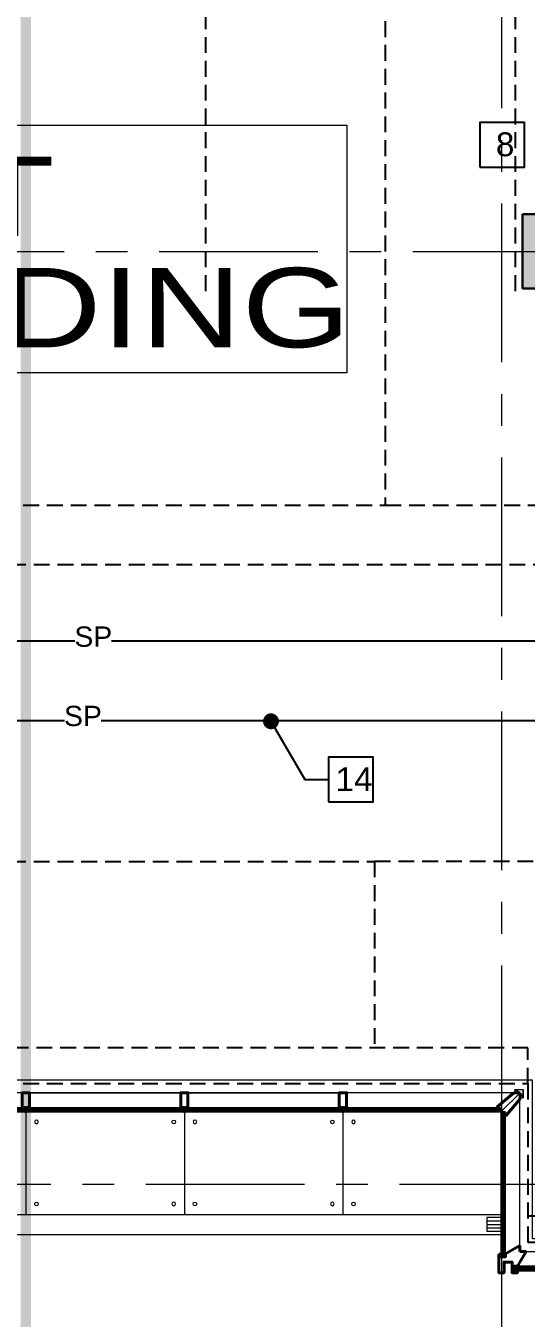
# Model space of a CAD drawing. Header units: inches. Extents: x -26500 to -19632, y -3347 to 2257.
# Drawn here: x -22681 to -22491.7, y -36.1 to 452.4 of the extents above; entities that cross this region are included whole.
import ezdxf
from ezdxf import colors
from ezdxf.entities.mleader import LeaderData, LeaderLine
from ezdxf.enums import TextEntityAlignment as Align
from ezdxf.math import Vec2, Vec3

# ---------------------------------------------------------------- set-up
doc = ezdxf.new("R2010")
doc.units = ezdxf.units.IN
doc.header["$LTSCALE"] = 48
doc.header["$MEASUREMENT"] = 0
for name, pattern in [('A105$0$CENTER', [2, 1.25, -0.25, 0.25, -0.25]), ('A105$0$DGN Style 4', [377.27725, 188.5208, -94.2604, 0.235651, -94.2604]), ('Matchline$0$DASHED', [0.75, 0.5, -0.25]), ('NB - 9th floor_plan$0$HIDDEN2', [0.1875, 0.125, -0.0625])]:
    doc.linetypes.add(name, pattern=pattern)
for name, color, linetype in [('A105$0$A-ANNO-PATT-1-5', 8, 'Continuous'), ('A105$0$A-ANNO-TEXT', 8, 'Continuous'), ('A105$0$A-COLS-COL1-5', 8, 'Continuous'), ('A105$0$A-FLOR-SLAB', 8, 'Continuous'), ('A105$0$A-GLAZ', 8, 'Continuous'), ('A105$0$A-GLAZ-ABOVE', 8, 'Continuous'), ('A105$0$A-GLAZ-FULL', 8, 'Continuous'), ('A105$0$A-GRID-GRD1-12', 8, 'Continuous'), ('A105$0$A-GRID-GRDP0-15', 8, 'Continuous'), ('A105$0$A-ROOF-GUTR', 8, 'Continuous'), ('A105$0$A-ROOF-SKYL', 8, 'Continuous'), ('A105$0$A-SCREEN-BEAM-GUTTER-4th', 8, 'Continuous'), ('ANNTEXT', 6, 'Continuous'), ('ETEXT', 6, 'Continuous'), ('F-Sprn-Pipe', 133, 'Continuous'), ('Matchline$0$Match Line', 5, 'Matchline$0$DASHED'), ('NB - 9th floor_plan$0$STDROPS', 1, 'NB - 9th floor_plan$0$HIDDEN2'), ('NB - 9th floor_plan$0$STREINFB', 1, 'NB - 9th floor_plan$0$HIDDEN2'), ('NB - 9th floor_plan$0$STSLABEDGE', 1, 'NB - 9th floor_plan$0$HIDDEN2'), ('NB - 9th floor_plan$0$STSLABNOTCH', 1, 'NB - 9th floor_plan$0$HIDDEN2'), ('P-Anno', 6, 'Continuous'), ('P-Anno-Text', 6, 'Continuous'), ('P-Text', 6, 'Continuous'), ('XREF', 7, 'Continuous')]:
    doc.layers.add(name, color=color, linetype=linetype)
doc.styles.add('A105$0$style-Arial', font='arial.ttf')
doc.styles.add('ANNTEXT', font='romans.shx')
doc.styles.add('M08', font='arial.ttf', dxfattribs={"height": 7.68})
doc.styles.add('MAMEP ANNO', font='arial.ttf', dxfattribs={"height": 0.078125})
doc.styles.add('P-00-JAR', font='arial.ttf')
doc.styles.get("Standard").update_dxf_attribs({"font": 'simplex.shx'})
doc.dimstyles.new('STANDARD$7', dxfattribs={"dimtxt": 0.18, "dimasz": 0.125, "dimexe": 0.18, "dimexo": 0.06, "dimgap": 0.09, "dimtad": 0, "dimtih": 1, "dimtoh": 1, "dimdec": 4, "dimzin": 0, "dimdsep": 46, "dimtxsty": 'Standard', "dimcen": 0.09, "dimadec": 0, "dimazin": 0, "dimtfac": 1, "dimtdec": 4, "dimtofl": 0, "dimtmove": 0, "dimatfit": 3, "dimfxl": 1, "dimtolj": 1, "dimtzin": 0, "dimarcsym": 0})

# ---------------------------------------------------------------- blocks, each defined once
blk = doc.blocks.new('Matchline')
at = {"layer": 'Matchline$0$Match Line', "color": 5, "lineweight": 0, "transparency": 33554687, "const_width": 4}
blk.add_lwpolyline([(-22681.02, 2080.37), (-22681.02, -161.85)], dxfattribs=at)
blk = doc.blocks.new('NB - 9th floor_plan')
at = {"layer": 'NB - 9th floor_plan$0$STDROPS', "transparency": 33554687}
for p, q in [((-22817.02, 271.16), (-22545.02, 271.16)), ((-22813.02, 136.59), (-22549.02, 136.59))]:
    blk.add_line(p, q, dxfattribs=at)
at = {"layer": 'NB - 9th floor_plan$0$STDROPS', "transparency": 33554687, "elevation": 0}
blk.add_lwpolyline([(-22545.02, 271.16), (-22413.02, 271.16), (-22413.02, 463.16), (-22545.02, 463.16)], close=True, dxfattribs=at)
at = {"layer": 'NB - 9th floor_plan$0$STDROPS', "transparency": 33554687}
blk.add_lwpolyline([(-22491.02, 2.59), (-22417.02, 2.59), (-22417.02, 136.59), (-22549.02, 136.59), (-22549.02, 66.09)], dxfattribs=at)
at = {"layer": 'NB - 9th floor_plan$0$STREINFB', "transparency": 33554687}
blk.add_line((-22921.03, 248.83), (-22441.03, 248.83), dxfattribs=at)
for points in [[(-22612.94, 352.16), (-22612.94, 1141.09)], [(-22495.74, 352.16), (-22495.74, 1141.09)]]:
    blk.add_lwpolyline(points, dxfattribs=at)
at = {"layer": 'NB - 9th floor_plan$0$STSLABEDGE', "transparency": 33554687, "elevation": 0}
blk.add_lwpolyline([(-24584.31, 246.25), (-24410.52, 169.31), (-24410.52, -7.4), (-22871.02, -7.4), (-22871.02, 52.59), (-22491.02, 52.59), (-22491.02, -7.4), (-21071.52, -7.4), (-21071.52, 1531.59), (-23870.52, 1531.6), (-23870.52, 1357.71), (-23921.15, 1307.64), (-24082.68, 1379.16), (-24584.31, 246.25)], close=True, dxfattribs=at)
at = {"layer": 'NB - 9th floor_plan$0$STSLABNOTCH', "transparency": 33554687, "elevation": 0}
blk.add_lwpolyline([(-22871.02, 52.59), (-22491.02, 52.59), (-22491.02, 66.09), (-22871.02, 66.09)], close=True, dxfattribs=at)
blk = doc.blocks.new('ZA_SQR')
blk.add_lwpolyline([(-0.703125, -0.703125), (0.703125, -0.703125), (0.703125, 0.703125), (-0.703125, 0.703125)], close=True)
at = {"layer": 'ANNTEXT', "style": 'ANNTEXT'}
blk.add_attdef('SQRID', text='', height=0.75, dxfattribs=at).set_placement((0, 0), align=Align.MIDDLE)
at = {"layer": 'ANNTEXT', "style": 'ANNTEXT', "flags": 1}
blk.add_attdef('SQRDESCRIPTION', text='', height=0.75, dxfattribs=at).set_placement((0, -2.125), align=Align.MIDDLE)
blk = doc.blocks.new('Key Note')
at = {"color": 0, "linetype": 'Continuous', "transparency": 16777216}
blk.add_lwpolyline([(-0.09375, -0.09375), (0.09375, -0.09375), (0.09375, 0.09375), (-0.09375, 0.09375)], close=True, dxfattribs=at)
at = {"color": 0, "linetype": 'ByBlock', "transparency": 16777216, "style": 'MAMEP ANNO'}
blk.add_attdef('ID', text='', height=0.10156, dxfattribs=at).set_placement((0, 0), align=Align.MIDDLE_CENTER)
blk = doc.blocks.new('A105$0$CW10FLEVOFF')
at = {"layer": 'A105$0$A-GLAZ-FULL', "linetype": 'Continuous', "lineweight": 0}
for p, q in [((58.62, 0.5), (0, 0.5)), ((120, 0.5), (61.37, 0.5)), ((59.37, -5.75), (0.62, -5.75)), ((59.37, -6.25), (0.62, -6.25)), ((119.37, -5.75), (60.62, -5.75)), ((119.37, -6.25), (60.62, -6.25))]:
    blk.add_line(p, q, dxfattribs=at)
at = {"layer": 'A105$0$A-GLAZ-FULL', "linetype": 'Continuous', "lineweight": 30}
for p, q in [((59.37, -5.25), (0.62, -5.25)), ((0.62, -5.25), (0.62, -6.5)), ((59.37, -6.5), (0.62, -6.5)), ((119.37, -5.25), (60.62, -5.25)), ((119.37, -6.5), (60.62, -6.5)), ((119.37, -5.25), (119.37, -6.5))]:
    blk.add_line(p, q, dxfattribs=at)
at = {"layer": 'A105$0$A-GLAZ-FULL', "linetype": 'Continuous', "lineweight": 40}
for p, q in [((59.37, -5.25), (59.37, -6.5)), ((60.62, -5.25), (60.62, -6.5))]:
    blk.add_line(p, q, dxfattribs=at)
at = {"layer": 'A105$0$A-GLAZ-FULL', "linetype": 'Continuous', "lineweight": 40, "flags": 128}
for points in [[(0, -5.91), (0.25, -5.91), (0.25, -6.5), (0.37, -6.5), (0.37, -5), (1.37, -5), (1.37, 0.5), (0, 0.5)], [(60, -5.91), (59.75, -5.91), (59.75, -6.5), (59.63, -6.5), (59.63, -5), (58.63, -5), (58.63, 0.5), (60, 0.5)], [(60, -5.91), (60.25, -5.91), (60.25, -6.5), (60.37, -6.5), (60.37, -5), (61.37, -5), (61.37, 0.5), (60, 0.5)], [(120, -5.91), (119.75, -5.91), (119.75, -6.5), (119.63, -6.5), (119.63, -5), (118.63, -5), (118.63, 0.5), (120, 0.5)]]:
    blk.add_lwpolyline(points, dxfattribs=at)
at = {"layer": 'A105$0$A-GLAZ-FULL', "linetype": 'Continuous', "lineweight": 30}
blk.add_arc((0.5, -6.62), 0.177, 45, 135, dxfattribs=at)
at = {"layer": 'A105$0$A-GLAZ-FULL', "linetype": 'Continuous', "lineweight": 40}
for centre in [(59.5, -6.62), (60.5, -6.62), (119.5, -6.62)]:
    blk.add_arc(centre, 0.177, 45, 135, dxfattribs=at)
blk = doc.blocks.new('A105$0$CW10FLEVOFF_1')
at = {"layer": 'A105$0$A-GLAZ-FULL', "linetype": 'Continuous', "lineweight": 0}
for p, q in [((-120, 0.5), (-61.37, 0.5)), ((-58.62, 0.5), (0, 0.5)), ((-119.37, -5.75), (-60.62, -5.75)), ((-119.37, -6.25), (-60.62, -6.25)), ((-59.37, -5.75), (-0.62, -5.75)), ((-59.37, -6.25), (-0.62, -6.25))]:
    blk.add_line(p, q, dxfattribs=at)
at = {"layer": 'A105$0$A-GLAZ-FULL', "linetype": 'Continuous', "lineweight": 30}
for p, q in [((-119.37, -5.25), (-119.37, -6.5)), ((-119.37, -5.25), (-60.62, -5.25)), ((-119.37, -6.5), (-60.62, -6.5)), ((-59.37, -5.25), (-0.62, -5.25)), ((-59.37, -6.5), (-0.62, -6.5)), ((-0.62, -5.25), (-0.62, -6.5))]:
    blk.add_line(p, q, dxfattribs=at)
at = {"layer": 'A105$0$A-GLAZ-FULL', "linetype": 'Continuous', "lineweight": 40}
for p, q in [((-60.62, -5.25), (-60.62, -6.5)), ((-59.37, -5.25), (-59.37, -6.5))]:
    blk.add_line(p, q, dxfattribs=at)
at = {"layer": 'A105$0$A-GLAZ-FULL', "linetype": 'Continuous', "lineweight": 40, "flags": 128}
for points in [[(-120, -5.91), (-119.75, -5.91), (-119.75, -6.5), (-119.63, -6.5), (-119.63, -5), (-118.63, -5), (-118.63, 0.5), (-120, 0.5)], [(-60, -5.91), (-60.25, -5.91), (-60.25, -6.5), (-60.37, -6.5), (-60.37, -5), (-61.37, -5), (-61.37, 0.5), (-60, 0.5)], [(-60, -5.91), (-59.75, -5.91), (-59.75, -6.5), (-59.63, -6.5), (-59.63, -5), (-58.63, -5), (-58.63, 0.5), (-60, 0.5)], [(0, -5.91), (-0.25, -5.91), (-0.25, -6.5), (-0.37, -6.5), (-0.37, -5), (-1.37, -5), (-1.37, 0.5), (0, 0.5)]]:
    blk.add_lwpolyline(points, dxfattribs=at)
at = {"layer": 'A105$0$A-GLAZ-FULL', "linetype": 'Continuous', "lineweight": 40, "extrusion": (0, 0, -1)}
for centre in [(119.5, -6.63), (60.5, -6.63), (59.5, -6.63)]:
    blk.add_arc(centre, 0.177, 45, 135, dxfattribs=at)
at = {"layer": 'A105$0$A-GLAZ-FULL', "linetype": 'Continuous', "lineweight": 30, "extrusion": (0, 0, -1)}
blk.add_arc((0.5, -6.63), 0.177, 45, 135, dxfattribs=at)
blk = doc.blocks.new('*U1006')
at = {"layer": 'A105$0$A-GLAZ-FULL', "linetype": 'Continuous', "lineweight": 13}
for p, q in [((-0.65, 0.45), (-0.65, 0.59)), ((-0.65, 0.59), (0.35, 0.59)), ((-0.55, 0.45), (-0.65, 0.45)), ((-0.31, 0.54), (-0.61, 0.54)), ((-0.61, 0.54), (-0.61, 0.49)), ((-0.61, 0.49), (-0.55, 0.49)), ((-0.55, 0.49), (-0.55, 0.45)), ((-0.37, 0.45), (-0.37, 0.49)), ((-0.37, 0.49), (-0.31, 0.49)), ((-0.26, 0.45), (-0.37, 0.45)), ((-0.31, 0.49), (-0.31, 0.54)), ((0.3, 0.54), (-0.26, 0.54)), ((-0.26, 0.54), (-0.26, 0.45)), ((0.3, -0.23), (0.3, 0.54)), ((0.35, 0.59), (0.35, -0.23)), ((-0.65, -0.59), (-0.65, -0.23)), ((-0.65, -0.23), (-0.55, -0.23)), ((-0.61, -0.59), (-0.65, -0.59)), ((-0.55, -0.27), (-0.61, -0.27)), ((-0.61, -0.27), (-0.61, -0.32)), ((-0.61, -0.32), (-0.31, -0.32)), ((-0.23, -0.37), (-0.61, -0.37)), ((-0.61, -0.37), (-0.61, -0.59)), ((-0.55, -0.23), (-0.55, -0.27)), ((-0.37, -0.27), (-0.37, -0.23)), ((-0.37, -0.23), (0.3, -0.23)), ((-0.31, -0.27), (-0.37, -0.27)), ((-0.31, -0.32), (-0.31, -0.27)), ((-0.23, -0.59), (-0.23, -0.37)), ((-0.19, -0.59), (-0.23, -0.59)), ((0.6, -0.29), (-0.19, -0.29)), ((-0.19, -0.29), (-0.19, -0.39)), ((-0.19, -0.39), (-0.15, -0.39)), ((-0.15, -0.39), (-0.19, -0.51)), ((-0.19, -0.51), (-0.19, -0.59)), ((0.35, -0.23), (0.44, -0.23)), ((0.44, -0.23), (0.44, -0.2)), ((0.44, -0.2), (0.57, -0.23)), ((0.6, -0.51), (0.56, -0.39)), ((0.56, -0.39), (0.6, -0.39)), ((0.57, -0.23), (0.65, -0.23)), ((0.6, -0.39), (0.6, -0.29)), ((0.6, -0.59), (0.6, -0.51)), ((0.65, -0.59), (0.6, -0.59)), ((0.65, -0.23), (0.65, -0.59))]:
    blk.add_line(p, q, dxfattribs=at)
at = {"layer": 'A105$0$A-GLAZ-FULL', "lineweight": 13, "flags": 128}
for points in [[(-0.55, 0.51), (-0.36, 0.51)], [(-0.39, 0.5), (-0.38, 0.44), (-0.38, 0.37), (-0.33, 0.18)], [(-0.39, -0.29), (-0.38, -0.23), (-0.38, -0.16), (-0.33, 0.03)], [(-0.55, -0.3), (-0.36, -0.3)]]:
    blk.add_lwpolyline(points, dxfattribs=at)
at = {"layer": 'A105$0$A-GLAZ-FULL', "lineweight": 13}
for points in [[(-0.53, 0.51), (-0.52, 0.46), (-0.53, 0.41), (-0.57, 0.34), (-0.59, 0.31), (-0.64, 0.18)], [(-0.53, -0.29), (-0.52, -0.24), (-0.53, -0.2), (-0.57, -0.12), (-0.59, -0.1), (-0.64, 0.03)], [(-0.5, 0.51), (-0.5, 0.47), (-0.5, 0.41), (-0.53, 0.34), (-0.54, 0.31), (-0.59, 0.18)], [(-0.5, -0.29), (-0.5, -0.26), (-0.5, -0.2), (-0.53, -0.13), (-0.54, -0.1), (-0.59, 0.03)], [(-0.47, 0.51), (-0.47, 0.49), (-0.46, 0.45), (-0.47, 0.36), (-0.49, 0.31), (-0.51, 0.18)], [(-0.47, -0.3), (-0.47, -0.28), (-0.46, -0.24), (-0.47, -0.15), (-0.49, -0.1), (-0.51, 0.03)], [(-0.45, 0.51), (-0.44, 0.4), (-0.45, 0.34), (-0.44, 0.31), (-0.44, 0.18)], [(-0.45, -0.3), (-0.44, -0.19), (-0.45, -0.12), (-0.44, -0.1), (-0.44, 0.03)], [(-0.41, 0.5), (-0.41, 0.44), (-0.41, 0.38), (-0.4, 0.34), (-0.4, 0.31), (-0.37, 0.18)], [(-0.41, -0.29), (-0.41, -0.23), (-0.41, -0.17), (-0.4, -0.12), (-0.4, -0.1), (-0.37, 0.03)]]:
    blk.add_open_spline(points, degree=3, dxfattribs=at)
blk = doc.blocks.new('*U1007')
at = {"layer": 'A105$0$A-GLAZ-FULL', "linetype": 'Continuous', "lineweight": 13}
for p, q in [((-0.23, 0.65), (-0.59, 0.65)), ((-0.59, 0.65), (-0.59, 0.6)), ((-0.59, 0.6), (-0.51, 0.6)), ((-0.51, 0.6), (-0.39, 0.56)), ((-0.39, 0.56), (-0.39, 0.6)), ((-0.39, 0.6), (-0.29, 0.6)), ((-0.29, 0.6), (-0.29, -0.19)), ((-0.23, 0.57), (-0.23, 0.65)), ((-0.2, 0.44), (-0.23, 0.57)), ((-0.23, 0.35), (-0.23, 0.44)), ((-0.23, 0.44), (-0.2, 0.44)), ((0.59, 0.35), (-0.23, 0.35)), ((-0.23, -0.37), (-0.23, 0.3)), ((-0.23, 0.3), (0.54, 0.3)), ((0.54, 0.3), (0.54, -0.26)), ((0.59, -0.65), (0.59, 0.35)), ((-0.51, -0.19), (-0.59, -0.19)), ((-0.59, -0.19), (-0.59, -0.23)), ((-0.59, -0.23), (-0.37, -0.23)), ((-0.37, -0.61), (-0.59, -0.61)), ((-0.59, -0.61), (-0.59, -0.65)), ((-0.59, -0.65), (-0.23, -0.65)), ((-0.39, -0.15), (-0.51, -0.19)), ((-0.39, -0.19), (-0.39, -0.15)), ((-0.29, -0.19), (-0.39, -0.19)), ((-0.37, -0.23), (-0.37, -0.61)), ((-0.32, -0.61), (-0.32, -0.31)), ((-0.32, -0.31), (-0.27, -0.31)), ((-0.27, -0.61), (-0.32, -0.61)), ((-0.27, -0.31), (-0.27, -0.37)), ((-0.27, -0.37), (-0.23, -0.37)), ((-0.23, -0.55), (-0.27, -0.55)), ((-0.27, -0.55), (-0.27, -0.61)), ((-0.23, -0.65), (-0.23, -0.55)), ((0.54, -0.26), (0.45, -0.26)), ((0.45, -0.26), (0.45, -0.37)), ((0.45, -0.37), (0.49, -0.37)), ((0.49, -0.55), (0.45, -0.55)), ((0.45, -0.55), (0.45, -0.65)), ((0.45, -0.65), (0.59, -0.65)), ((0.49, -0.37), (0.49, -0.31)), ((0.49, -0.31), (0.54, -0.31)), ((0.49, -0.61), (0.49, -0.55)), ((0.54, -0.61), (0.49, -0.61)), ((0.54, -0.31), (0.54, -0.61))]:
    blk.add_line(p, q, dxfattribs=at)
at = {"layer": 'A105$0$A-GLAZ-FULL', "lineweight": 13, "flags": 128}
for points in [[(-0.3, -0.55), (-0.3, -0.36)], [(-0.29, -0.39), (-0.23, -0.38), (-0.16, -0.38), (0.03, -0.33)], [(0.5, -0.39), (0.44, -0.38), (0.37, -0.38), (0.18, -0.33)], [(0.51, -0.55), (0.51, -0.36)]]:
    blk.add_lwpolyline(points, dxfattribs=at)
at = {"layer": 'A105$0$A-GLAZ-FULL', "lineweight": 13}
for points in [[(-0.3, -0.45), (-0.19, -0.44), (-0.12, -0.45), (-0.1, -0.44), (0.03, -0.44)], [(-0.3, -0.47), (-0.28, -0.47), (-0.24, -0.46), (-0.15, -0.47), (-0.1, -0.49), (0.03, -0.51)], [(-0.29, -0.41), (-0.23, -0.41), (-0.17, -0.41), (-0.12, -0.4), (-0.1, -0.4), (0.03, -0.37)], [(-0.29, -0.5), (-0.26, -0.5), (-0.2, -0.5), (-0.13, -0.53), (-0.1, -0.54), (0.03, -0.59)], [(-0.29, -0.53), (-0.24, -0.52), (-0.2, -0.53), (-0.12, -0.57), (-0.1, -0.59), (0.03, -0.64)], [(0.5, -0.41), (0.44, -0.41), (0.38, -0.41), (0.34, -0.4), (0.31, -0.4), (0.18, -0.37)], [(0.51, -0.45), (0.4, -0.44), (0.34, -0.45), (0.31, -0.44), (0.18, -0.44)], [(0.51, -0.47), (0.49, -0.47), (0.45, -0.46), (0.36, -0.47), (0.31, -0.49), (0.18, -0.51)], [(0.51, -0.5), (0.47, -0.5), (0.41, -0.5), (0.34, -0.53), (0.31, -0.54), (0.18, -0.59)], [(0.51, -0.53), (0.46, -0.52), (0.41, -0.53), (0.34, -0.57), (0.31, -0.59), (0.18, -0.64)]]:
    blk.add_open_spline(points, degree=3, dxfattribs=at)
blk = doc.blocks.new('*U1020')
at = {"layer": 'A105$0$A-GLAZ-FULL', "linetype": 'Continuous', "lineweight": 40}
for p, q in [((-4.37, -1.02), (2.08, 4.38)), ((-1.02, -4.37), (4.38, 2.08)), ((2.08, 4.38), (4.38, 4.38)), ((4.38, 2.08), (4.38, 4.38)), ((-4.37, -1.13), (-4.37, -1.02)), ((-3.12, -1.13), (-4.37, -1.13)), ((-3.12, -2.62), (-3.12, -1.13)), ((-2.98, -2.62), (-3.12, -2.62)), ((-2.49, -2.14), (-2.98, -2.62)), ((-2.14, -2.49), (-2.62, -2.98)), ((-2.62, -2.98), (-2.62, -3.12)), ((-2.62, -3.12), (-1.13, -3.12)), ((-2.32, -2.32), (-2.49, -2.14)), ((-2.32, -2.32), (-2.14, -2.49)), ((-1.13, -3.12), (-1.13, -4.37)), ((-1.13, -4.37), (-1.02, -4.37))]:
    blk.add_line(p, q, dxfattribs=at)
at = {"layer": 'A105$0$A-GLAZ-FULL', "linetype": 'Continuous', "lineweight": 0}
for p, q in [((2.08, 4.38), (-4.37, -1.02)), ((4.38, 2.08), (-1.02, -4.37))]:
    blk.add_line(p, q, dxfattribs=at)
at = {"layer": 'A105$0$A-GLAZ-FULL', "linetype": 'A105$0$DGN Style 4', "lineweight": 0}
blk.add_line((4.38, 4.38), (-2.62, -2.62), dxfattribs=at)
at = {"layer": 'A105$0$A-GLAZ-FULL', "linetype": 'Continuous', "lineweight": 30}
for p, q in [((-3.37, -1.38), (-3.37, -2.62)), ((-1.38, -3.37), (-2.62, -3.37))]:
    blk.add_line(p, q, dxfattribs=at)
at = {"layer": 'A105$0$A-GLAZ-FULL', "linetype": 'Continuous', "lineweight": 40}
blk.add_arc((-3.25, -2.75), 0.177, 45, 135, dxfattribs=at)
at = {"layer": 'A105$0$A-GLAZ-FULL', "linetype": 'Continuous', "lineweight": 40, "extrusion": (0, 0, -1)}
blk.add_arc((2.75, -3.25), 0.177, 135, 225, dxfattribs=at)
blk = doc.blocks.new('*U1021')
at = {"layer": 'A105$0$A-ROOF-GUTR', "linetype": 'Continuous', "lineweight": 0}
for p, q in [((-2.75, 1.32), (2.75, 1.32)), ((-2.75, 0), (2.75, 0)), ((-2.75, -1.32), (2.75, -1.32))]:
    blk.add_line(p, q, dxfattribs=at)
blk.add_3dface([(-2.75, -2.58), (2.75, -2.58), (2.75, 2.58), (-2.75, 2.58)], dxfattribs=at)
blk = doc.blocks.new('*U1037')
at = {"layer": 'A105$0$A-GLAZ', "linetype": 'Continuous', "lineweight": 30}
blk.add_line((-24.25, -2.9), (-24.25, -4.15), dxfattribs=at)
at = {"layer": 'A105$0$A-GLAZ', "linetype": 'Continuous', "lineweight": 0}
for p in [(-30.5, -4.15), (-30.5, -4.15), (-30.5, -5.15)]:
    blk.add_point(p, dxfattribs=at)
at = {"layer": 'A105$0$A-GLAZ-ABOVE', "linetype": 'Continuous', "lineweight": 40}
for p, q in [((-22.5, 5.15), (-22.5, 2.85)), ((-28.25, 1.1), (-29.5, 1.1)), ((-20.2, 2.85), (-22.5, 2.85)), ((-24.25, -2.9), (27.75, -2.9)), ((-24.25, -2.9), (27.75, -2.9)), ((-24.25, -4.15), (27.75, -4.15)), ((-24.25, -4.15), (27.75, -4.15)), ((27.75, -2.9), (27.75, -4.15)), ((27.75, -2.9), (27.75, -4.15))]:
    blk.add_line(p, q, dxfattribs=at)
at = {"layer": 'A105$0$A-GLAZ-ABOVE', "linetype": 'Continuous', "lineweight": 0}
for p, q in [((-22.5, 2.85), (27, 2.85)), ((-22.5, 2.85), (27, 2.85)), ((-24.25, -3.4), (27.75, -3.4)), ((-24.25, -3.4), (27.75, -3.4)), ((-24.25, -3.9), (27.75, -3.9)), ((-24.25, -3.9), (27.75, -3.9))]:
    blk.add_line(p, q, dxfattribs=at)
at = {"layer": 'A105$0$A-GLAZ-ABOVE', "linetype": 'Continuous', "lineweight": 40, "flags": 128}
for points in [[(-30.5, 1.85), (-29.75, 1.85), (-29.75, 0.85), (-28, 0.85), (-28, 1.95), (-22.5, 5.15)], [(-27, -1.14), (-28.5, -1.14), (-28.5, -5.15), (-30.5, -5.15), (-30.5, -4.4), (-30.5, -2.9), (-30.5, 1.86)], [(-27, -1.14), (-25.5, -1.14), (-25.5, -5.15), (-23.5, -5.15), (-23.5, -4.4), (-24.5, -4.4), (-24.5, -2.65), (-23.4, -2.65), (-20.2, 2.85)], [(30.5, -1.15), (29, -1.15), (29, -5.15), (27, -5.15), (27, -4.4), (28, -4.4), (28, -2.65), (27, -2.65), (27, 2.85), (30.5, 2.85)], [(30.5, -1.15), (29, -1.15), (29, -5.15), (27, -5.15), (27, -4.4), (28, -4.4), (28, -2.65), (27, -2.65), (27, 2.85), (30.5, 2.85)]]:
    blk.add_lwpolyline(points, dxfattribs=at)
blk = doc.blocks.new('A105')
at = {"layer": 'A105$0$A-ANNO-PATT-1-5', "lineweight": 30, "transparency": 33554687}
blk.add_solid([(-22465.0236, 353.1574), (-22465.0236, 381.1574), (-22493.0236, 353.1574), (-22493.0236, 381.1574)], dxfattribs=at)
at = {"layer": 'A105$0$A-ANNO-TEXT', "lineweight": 13, "transparency": 33554687}
blk.add_3dface([(-22816.8644, 414.8012), (-22559.5507, 414.8012), (-22559.5507, 321.2066), (-22816.8644, 321.2066)], dxfattribs=at)
at = {"layer": 'A105$0$A-COLS-COL1-5', "lineweight": 30, "transparency": 33554687}
blk.add_3dface([(-22493.0236, 381.1574), (-22465.0236, 381.1574), (-22465.0236, 353.1574), (-22493.0236, 353.1574)], dxfattribs=at)
at = {"layer": 'A105$0$A-FLOR-SLAB', "lineweight": 0, "transparency": 33554687, "flags": 128}
blk.add_lwpolyline([(-23869.2731, 1530.3475), (-21072.7739, 1530.3449), (-21072.7739, -6.1545), (-22489.2736, -6.1545), (-22489.2736, 53.8448), (-22872.7736, 53.8448), (-22872.7736, -6.1545), (-24409.272, -6.1545)], dxfattribs=at)
at = {"layer": 'A105$0$A-GLAZ-FULL', "lineweight": 0, "transparency": 33554687}
for p, q in [((-22494.0236, 49.0948), (-22681.0235, 49.0964)), ((-22501.7736, 42.8444), (-22560.3992, 42.8444)), ((-22501.7736, 42.3444), (-22560.3992, 42.3444)), ((-22500.7741, 41.3449), (-22500.7741, -12.6552)), ((-22500.2741, 41.3449), (-22500.2741, -12.6552))]:
    blk.add_line(p, q, dxfattribs=at)
at = {"layer": 'A105$0$A-GLAZ-FULL', "lineweight": 30, "transparency": 33554687}
for p, q in [((-22501.7736, 43.3444), (-22560.3992, 43.3444)), ((-22560.3992, 43.3444), (-22560.3992, 42.0944)), ((-22501.7736, 42.0944), (-22560.3992, 42.0944)), ((-22501.0241, 41.3449), (-22501.0241, -12.6552)), ((-22499.7741, 41.3449), (-22499.7741, -12.6552))]:
    blk.add_line(p, q, dxfattribs=at)
at = {"layer": 'A105$0$A-GLAZ-FULL', "lineweight": 40, "transparency": 33554687, "flags": 128}
blk.add_lwpolyline([(-22561.0236, 42.6882), (-22560.7742, 42.6882), (-22560.7742, 42.0944), (-22560.6492, 42.0944), (-22560.6492, 43.5944), (-22559.6492, 43.5944), (-22559.6492, 49.0944), (-22561.0236, 49.0944)], dxfattribs=at)
at = {"layer": 'A105$0$A-GLAZ-FULL', "lineweight": 0, "transparency": 33554687, "flags": 128}
blk.add_lwpolyline([(-22494.0236, -10.9045), (-22494.0236, 49.0948)], dxfattribs=at)
at = {"layer": 'A105$0$A-GLAZ-FULL', "lineweight": 30, "transparency": 33554687}
blk.add_arc((-22560.5242, 41.9694), 0.1768, 45, 135, dxfattribs=at)
at = {"layer": 'A105$0$A-GLAZ-FULL', "lineweight": 13, "transparency": 33554687}
for points in [[(-22492.7857, 50.2828), (-22495.9682, 50.2828), (-22495.9682, 50.3328), (-22492.7857, 50.3328)], [(-22492.8357, 50.2828), (-22492.8357, 47.1503), (-22492.7857, 47.1503), (-22492.7857, 50.2828)]]:
    blk.add_3dface(points, dxfattribs=at)
at = {"layer": 'A105$0$A-GRID-GRD1-12', "linetype": 'A105$0$CENTER', "lineweight": 0, "transparency": 33554687}
blk.add_line((-24363.5994, 14.5949), (-20442.3539, 14.5949), dxfattribs=at)
at = {"layer": 'A105$0$A-GRID-GRDP0-15', "linetype": 'A105$0$CENTER', "lineweight": 0, "transparency": 33554687}
for p, q in [((-22501.0236, 2113.2362), (-22501.0236, -676.9042)), ((-24358.5266, 367.1574), (-20364.9322, 367.1574))]:
    blk.add_line(p, q, dxfattribs=at)
at = {"layer": 'A105$0$A-ROOF-SKYL', "lineweight": 0, "transparency": 33554559}
for p, q in [((-22681.0236, 42.0944), (-22681.0236, 3.095)), ((-22621.0236, 42.0944), (-22621.0236, 3.095)), ((-22561.0236, 42.0944), (-22561.0236, 3.095))]:
    blk.add_line(p, q, dxfattribs=at)
at = {"layer": 'A105$0$A-ROOF-SKYL', "lineweight": 13, "transparency": 33554559, "extrusion": (0, 0, -1)}
for centre in [(22677.0236, 38.0912), (22617.0236, 38.0912), (22557.0236, 38.0912), (22625.0236, 7.0983), (22565.0236, 7.0983)]:
    blk.add_circle(centre, 0.6875, dxfattribs=at)
at = {"layer": 'A105$0$A-ROOF-SKYL', "lineweight": 13, "transparency": 33554559}
for centre in [(-22625.0236, 38.0912), (-22565.0236, 38.0912), (-22677.0236, 7.0983), (-22617.0236, 7.0983), (-22557.0236, 7.0983)]:
    blk.add_circle(centre, 0.6875, dxfattribs=at)
at = {"layer": 'A105$0$A-SCREEN-BEAM-GUTTER-4th', "lineweight": 13, "transparency": 33554687}
for p, q in [((-22861.0231, 3.095), (-22501.0241, 3.095)), ((-22861.0236, -4.405), (-22501.0236, -4.405))]:
    blk.add_line(p, q, dxfattribs=at)
at = {"layer": 'A105$0$A-GLAZ', "lineweight": 0, "transparency": 33554687}
blk.add_blockref('*U1037', (-22471.5246, -13.756), dxfattribs=at)
at = {"layer": 'A105$0$A-GLAZ-FULL', "lineweight": 30, "transparency": 33554687}
for name, p in [('A105$0$CW10FLEVOFF', (-22801.0236, 48.5944)), ('A105$0$CW10FLEVOFF_1', (-22561.0236, 48.5944))]:
    blk.add_blockref(name, p, dxfattribs=at)
at = {"layer": 'A105$0$A-GLAZ-FULL', "lineweight": 0, "transparency": 33554687}
blk.add_blockref('*U1020', (-22498.3989, 44.7197), dxfattribs=at)
at = {"layer": 'A105$0$A-GLAZ-FULL', "lineweight": 13, "transparency": 33554687}
for name, p in [('*U1006', (-22495.3181, 49.689)), ('*U1007', (-22493.4295, 47.8004))]:
    blk.add_blockref(name, p, dxfattribs=at)
at = {"layer": 'A105$0$A-ROOF-GUTR', "lineweight": 0, "transparency": 33554687}
blk.add_blockref('*U1021', (-22503.8821, -0.655), dxfattribs=at)
at = {"layer": 'A105$0$A-ANNO-TEXT', "lineweight": 70, "transparency": 33554687, "style": 'A105$0$style-Arial', "width": 1.266666}
for s, p in [('EAST', (-22808.7305, 372.8995)), ('BUILDING', (-22808.7305, 330.8995))]:
    blk.add_text(s, height=30, dxfattribs=at).set_placement(p)

msp = doc.modelspace()

# ---------------------------------------------------------------- linework, layer by layer
at = {"layer": 'F-Sprn-Pipe', "ltscale": 0.5}
for p, q in [((-22410.19, 219.78), (-24169.46, 219.78)), ((-23017.91, 189.79), (-22381.95, 189.79))]:
    msp.add_line(p, q, dxfattribs=at)

# ---------------------------------------------------------------- block references
at = {"layer": 'ETEXT', "xscale": 12.00384, "yscale": 12.00384, "zscale": 12.00384}
msp.add_blockref('ZA_SQR', (-22500.78, 407.4), dxfattribs=at)
at = {"layer": 'ETEXT', "transparency": 33554687, "xscale": 12.00384, "yscale": 12.00384, "zscale": 12.00384}
msp.add_blockref('ZA_SQR', (-22558.08, 167.54), dxfattribs=at)
at = {"layer": 'XREF', "transparency": 33554467}
msp.add_blockref('A105', (0, 0), dxfattribs=at)
at = {"layer": 'XREF'}
for name in ['Matchline', 'NB - 9th floor_plan']:
    msp.add_blockref(name, (0, 0), dxfattribs=at)

# ---------------------------------------------------------------- texts
at = {"layer": 'P-Anno-Text', "insert": (-22503.14, 402.99), "char_height": 9, "width": 184.6435, "attachment_point": 7, "style": 'P-00-JAR'}
msp.add_mtext('8', dxfattribs=at)
at = {"layer": 'P-Anno-Text', "transparency": 33554687, "insert": (-22563.79, 163.14), "char_height": 9, "width": 184.6435, "attachment_point": 7, "style": 'P-00-JAR'}
msp.add_mtext('14', dxfattribs=at)

# ---------------------------------------------------------------- leaders
at = {"layer": 'P-Anno'}
ml = msp.add_multileader_block('Standard', dxfattribs=at)
ml.set_content('Key Note', color=256, scale=96)
ml.set_attribute('ID', '6', width=0)
ml.set_leader_properties(color=256, linetype='Continuous')
ml.build(insert=Vec2(0, 0))
ml.multileader.update_dxf_attribs({"has_dogleg": 0, "text_left_attachment_type": 2, "text_right_attachment_type": 2, "dogleg_length": 3.84, "arrow_head_size": 12, "scale": 96})
ctx = ml.context
ctx.base_point, ctx.scale, ctx.char_height, ctx.arrow_head_size, ctx.landing_gap_size, ctx.plane_origin = Vec3(-22300.99, 156.68), 96, 737.28, 12, 384, Vec3(-22318.34, 203.97)
ctx.left_attachment, ctx.right_attachment = 2, 2
notes = []
notes.append((ctx, [(0, (1, 1, 0), (-22669.99, 156.68), (1, 0), 369, [(0, [(-22318.34, 211.86), (-22318.34, 156.68)], 0, [])])]))
ctx.block.insert = Vec3(-22291.99, 156.68)
at = {"layer": 'P-Text', "transparency": 33554687}
msp.add_leader([(-22588.25, 189.53), (-22575.49, 167.54), (-22566.52, 167.54)], dimstyle='STANDARD$7', override={"dimscale": 24, "dimasz": 0.25, "dimldrblk": 'Dot'}, dxfattribs=at)
for ctx, leaders in notes:
    for number, flags, end, landing, length, lines in leaders:
        leader = LeaderData()
        leader.index, (leader.has_last_leader_line, leader.has_dogleg_vector, leader.attachment_direction) = number, flags
        leader.last_leader_point, leader.dogleg_vector, leader.dogleg_length = Vec3(end), Vec3(landing), length
        for number, points, colour, breaks in lines:
            line = LeaderLine()
            line.index, line.vertices, line.color, line.breaks = number, Vec3.list(points), colors.encode_raw_color(colour), breaks
            leader.lines.append(line)
        ctx.leaders.append(leader)

# ---------------------------------------------------------------- next in the draw order: texts
at = {"layer": 'P-Text', "transparency": 33554687, "char_height": 7.68, "width": 9.8819, "attachment_point": 5, "style": 'M08', "bg_fill": 3, "box_fill_scale": 1.25, "bg_fill_color": 256, "bg_fill_transparency": 3934822}
for insert in [(-22655.49, 221.48), (-22659.41, 191.49)]:
    msp.add_mtext('{\\C2;SP}', dxfattribs=dict(at, insert=insert))

doc.saveas('drawing.dxf')
